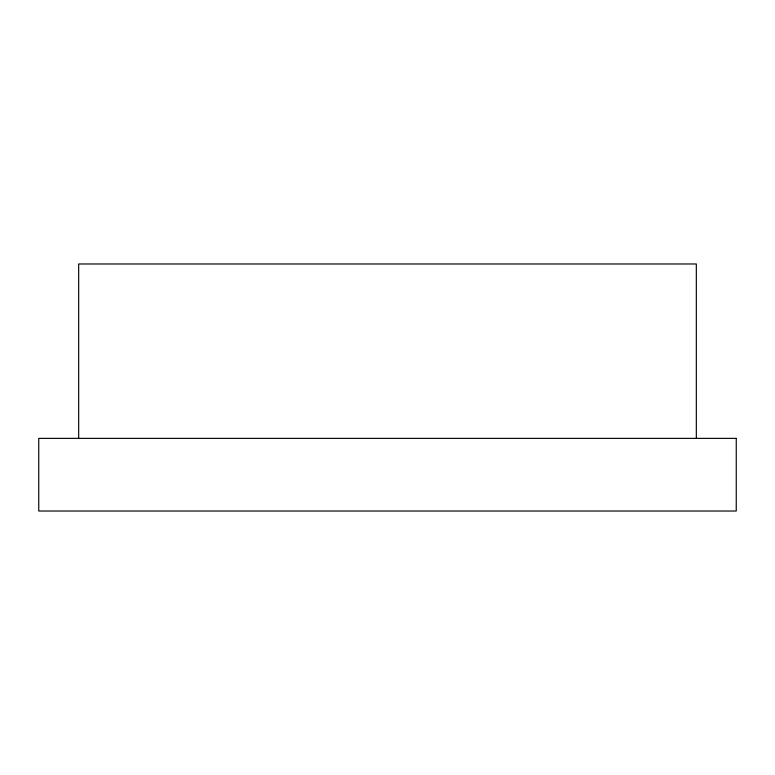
<?xml version="1.0" encoding="UTF-8"?>
<svg xmlns="http://www.w3.org/2000/svg" width="775" height="775" viewBox="0 0 775 775"><rect width="100%" height="100%" fill="white"/><g stroke="black" fill="none" stroke-linecap="round" stroke-linejoin="round"><path stroke-width="1.16" d="M696.328 438.369L696.328 263.975L78.672 263.975L78.672 438.369M736.25 438.369L38.75 438.369L38.75 511.025L736.25 511.025L736.25 438.369"/></g></svg>
